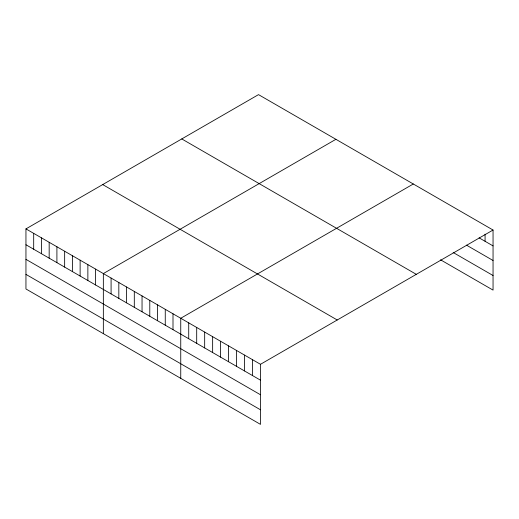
<?xml version="1.0" encoding="UTF-8"?>
<svg xmlns="http://www.w3.org/2000/svg" width="519" height="519" viewBox="0 0 519 519"><rect width="100%" height="100%" fill="white"/><g stroke="black" fill="none" stroke-linecap="round" stroke-linejoin="round"><path stroke-width="0.78" d="M25.95 228.892L260.486 364.299L260.486 424.373L25.95 288.966L25.95 228.892L258.514 94.627L493.05 230.034L493.05 290.108L440.553 259.798M335.91 139.306L103.346 273.578L103.346 333.652M413.306 183.992L180.748 318.264L180.748 378.338M260.486 364.299L493.05 230.034M479.095 237.845L493.05 245.902M466.471 245.143L493.05 260.493M453.178 252.5L493.05 275.518M181.767 138.93L416.303 274.343M102.697 184.582L337.233 319.989M25.95 244.76L260.486 380.168M25.95 259.351L260.486 394.758M25.95 274.382L260.486 409.789M485.077 234.16L485.077 241.296M252.513 359.699L252.513 375.568M244.54 355.093L244.54 370.962M236.567 350.487L236.567 366.356M228.594 345.888L228.594 361.756M220.614 341.281L220.614 357.15M212.641 336.675L212.641 352.544M204.668 332.076L204.668 347.944M196.695 327.47L196.695 343.338M188.721 322.863L188.721 338.738M173.002 313.794L173.002 329.662M165.263 309.324L165.263 325.192M157.523 304.854L157.523 320.723M149.783 300.391L149.783 316.259M142.044 295.921L142.044 311.789M134.304 291.451L134.304 307.319M126.565 286.981L126.565 302.849M118.825 282.511L118.825 298.386M111.085 278.048L111.085 293.916M95.606 269.108L95.606 284.976M87.867 264.638L87.867 280.507M80.127 260.168L80.127 276.043M72.388 255.705L72.388 271.573M64.648 251.235L64.648 267.103M56.908 246.765L56.908 262.633M49.169 242.295L49.169 258.164M41.429 237.832L41.429 253.7M33.69 233.362L33.69 249.23"/></g></svg>
